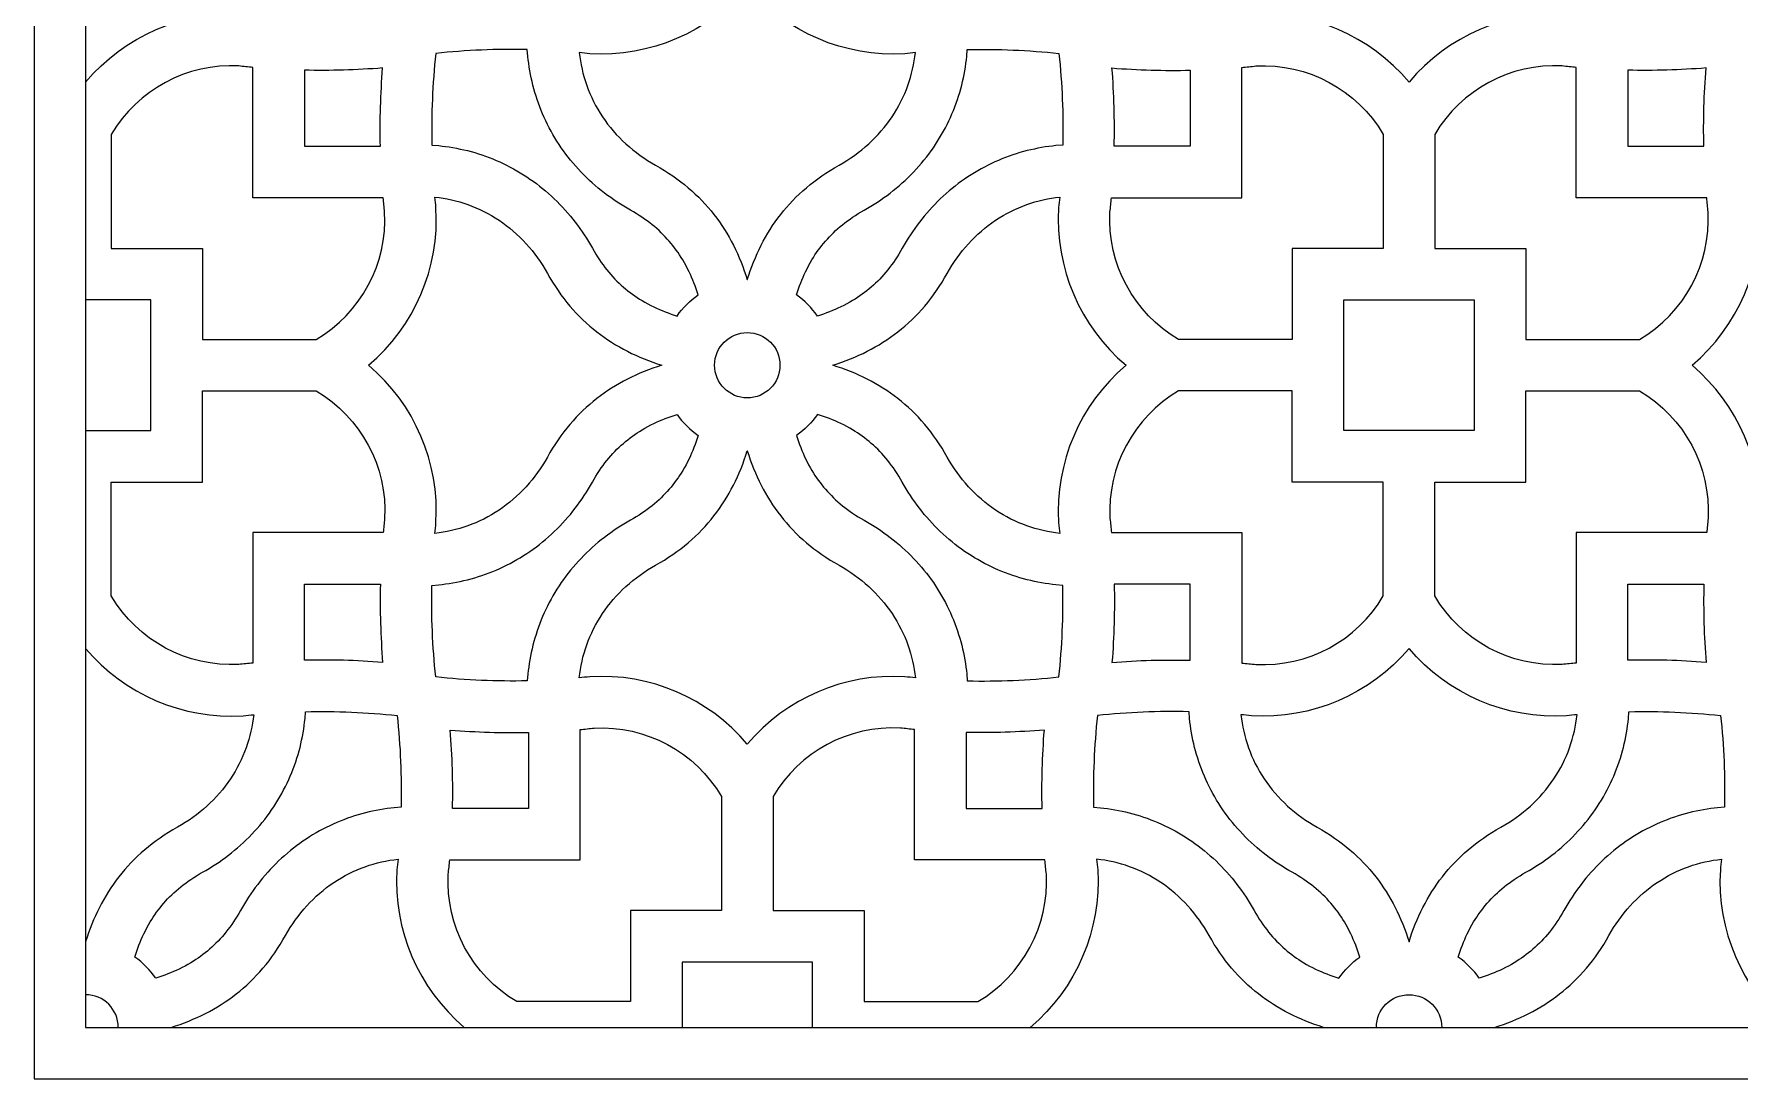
# Model space of a CAD drawing. Extents: x 195 to 842, y 474 to 1122.
# Drawn here: x 194.7 to 596.4, y 474.1 to 720 of the extents above; entities that cross this region are included whole.
import ezdxf

# ---------------------------------------------------------------- set-up
doc = ezdxf.new("R2010")
doc.units = 0
doc.layers.add('LAYER_01', color=7, linetype='CONTINUOUS')

msp = doc.modelspace()

# ---------------------------------------------------------------- linework, layer by layer
at = {"layer": 'LAYER_01'}
for points in [[(194.74, 474.12), (842.23, 474.12), (842.23, 1121.61), (194.74, 1121.61)], [(206.86, 486.24), (830.1, 486.24), (830.1, 1109.48), (206.86, 1109.48)], [(518.48, 626.68), (503.11, 626.68), (503.11, 657.43), (533.86, 657.43), (533.86, 626.68)]]:
    msp.add_lwpolyline(points, close=True, dxfattribs=at)
for points in [[(362.67, 731.23, -0.237112), (325.59, 715.36, 0.003722), (323.1, 715.62), (323.22, 714.65), (323.37, 713.67), (323.54, 712.7), (323.75, 711.72), (323.98, 710.75), (324.25, 709.78), (324.55, 708.82), (324.87, 707.86), (325.23, 706.91), (325.62, 705.96), (326.04, 705.03), (326.48, 704.1), (326.96, 703.18), (327.47, 702.28), (328.01, 701.39), (328.57, 700.51), (329.17, 699.65), (329.79, 698.8), (330.45, 697.98), (331.12, 697.17), (331.83, 696.37), (332.56, 695.6), (333.31, 694.85), (334.09, 694.12), (334.9, 693.41), (335.72, 692.73), (336.56, 692.07), (337.43, 691.43), (338.31, 690.82), (339.21, 690.23), (340.13, 689.67), (341.06, 689.13), (342.12, 688.52), (343.15, 687.9), (344.15, 687.26), (345.13, 686.6), (346.08, 685.93), (347, 685.24), (347.89, 684.54), (348.76, 683.82), (349.61, 683.08), (350.42, 682.33), (351.22, 681.56), (351.98, 680.78), (352.73, 679.98), (353.45, 679.17), (354.15, 678.35), (354.82, 677.51), (355.47, 676.65), (356.1, 675.78), (356.7, 674.9), (357.29, 674), (357.85, 673.09), (358.39, 672.17), (358.91, 671.23), (359.41, 670.28), (359.89, 669.31), (360.34, 668.33), (360.78, 667.34), (361.2, 666.34), (361.6, 665.32), (361.97, 664.29), (362.33, 663.25), (362.67, 662.2), (363.01, 663.25), (363.37, 664.29), (363.75, 665.32), (364.15, 666.34), (364.57, 667.34), (365, 668.33), (365.46, 669.31), (365.94, 670.28), (366.44, 671.23), (366.96, 672.17), (367.5, 673.09), (368.06, 674), (368.64, 674.9), (369.25, 675.78), (369.88, 676.65), (370.53, 677.51), (371.2, 678.35), (371.9, 679.17), (372.62, 679.98), (373.36, 680.78), (374.13, 681.56), (374.92, 682.33), (375.74, 683.08), (376.59, 683.82), (377.45, 684.54), (378.35, 685.24), (379.27, 685.93), (380.22, 686.6), (381.19, 687.26), (382.2, 687.9), (383.23, 688.52), (384.28, 689.13), (385.22, 689.67), (386.14, 690.23), (387.04, 690.82), (387.92, 691.43), (388.78, 692.07), (389.63, 692.73), (390.45, 693.41), (391.25, 694.12), (392.03, 694.85), (392.79, 695.6), (393.52, 696.37), (394.22, 697.17), (394.9, 697.98), (395.55, 698.8), (396.18, 699.65), (396.77, 700.51), (397.34, 701.39), (397.88, 702.28), (398.39, 703.18), (398.86, 704.1), (399.31, 705.03), (399.73, 705.96), (400.12, 706.91), (400.48, 707.86), (400.8, 708.82), (401.1, 709.78), (401.36, 710.75), (401.6, 711.72), (401.81, 712.7), (401.98, 713.67), (402.13, 714.65), (402.25, 715.62, 0.003722), (399.75, 715.36, -0.237112)], [(288.4, 693.85), (290.02, 693.72), (290.83, 693.63), (291.64, 693.53), (292.51, 693.41), (293.37, 693.27), (294.23, 693.11), (295.09, 692.93), (295.94, 692.74), (296.79, 692.54), (297.64, 692.31), (298.48, 692.07), (299.34, 691.81), (300.19, 691.53), (301.04, 691.24), (301.88, 690.93), (302.72, 690.6), (303.55, 690.25), (304.37, 689.89), (305.18, 689.51), (306, 689.11), (306.82, 688.69), (307.62, 688.26), (308.42, 687.81), (309.2, 687.34), (309.98, 686.86), (310.75, 686.37), (311.5, 685.86), (312.26, 685.33), (313, 684.78), (313.73, 684.22), (314.45, 683.64), (315.16, 683.05), (315.86, 682.45), (316.55, 681.83), (317.22, 681.2), (317.89, 680.55), (318.54, 679.9), (319.17, 679.23), (319.8, 678.54), (320.41, 677.85), (321.01, 677.14), (321.59, 676.43), (322.16, 675.7), (322.71, 674.97), (323.25, 674.22), (323.77, 673.47), (324.29, 672.71), (324.78, 671.93), (325.27, 671.15), (325.73, 670.36), (326.19, 669.57), (326.58, 668.88), (326.99, 668.19), (327.41, 667.52), (327.85, 666.85), (328.27, 666.24), (328.71, 665.64), (329.16, 665.04), (329.62, 664.46), (330.07, 663.91), (330.53, 663.37), (331.01, 662.85), (331.5, 662.33), (331.98, 661.84), (332.47, 661.37), (332.98, 660.9), (333.49, 660.44), (334.01, 660.01), (334.53, 659.58), (335.07, 659.17), (335.61, 658.76), (336.17, 658.37), (336.73, 657.99), (337.3, 657.62), (337.88, 657.27), (338.57, 656.87), (339.26, 656.48), (339.96, 656.12), (340.67, 655.76), (341.32, 655.46), (341.98, 655.17), (342.64, 654.89), (343.31, 654.62), (344.01, 654.35), (344.72, 654.1), (346.14, 653.63, -0.087587), (351.1, 658.59), (350.63, 660.01), (350.38, 660.72), (350.11, 661.42), (349.84, 662.08), (349.56, 662.75), (349.27, 663.4), (348.96, 664.05), (348.61, 664.77), (348.24, 665.47), (347.86, 666.16), (347.46, 666.85), (347.1, 667.43), (346.74, 668), (346.36, 668.56), (345.96, 669.12), (345.56, 669.66), (345.15, 670.2), (344.72, 670.72), (344.28, 671.24), (343.83, 671.75), (343.36, 672.26), (342.89, 672.75), (342.4, 673.23), (341.88, 673.72), (341.36, 674.19), (340.82, 674.66), (340.27, 675.11), (339.69, 675.57), (339.09, 676.02), (338.49, 676.45), (337.87, 676.88), (337.21, 677.31), (336.54, 677.74), (335.85, 678.15), (335.16, 678.54), (334.36, 678.99), (333.57, 679.46), (332.79, 679.95), (332.02, 680.44), (331.26, 680.95), (330.5, 681.48), (329.76, 682.02), (329.03, 682.57), (328.3, 683.14), (327.58, 683.72), (326.88, 684.32), (326.18, 684.93), (325.5, 685.55), (324.83, 686.19), (324.17, 686.84), (323.53, 687.5), (322.9, 688.18), (322.28, 688.87), (321.68, 689.56), (321.08, 690.28), (320.51, 691), (319.95, 691.73), (319.4, 692.47), (318.87, 693.22), (318.36, 693.98), (317.86, 694.75), (317.38, 695.53), (316.92, 696.31), (316.47, 697.11), (316.03, 697.91), (315.62, 698.73), (315.22, 699.55), (314.84, 700.36), (314.48, 701.18), (314.13, 702.01), (313.8, 702.85), (313.49, 703.69), (313.19, 704.54), (312.92, 705.39), (312.65, 706.25), (312.41, 707.09), (312.19, 707.94), (311.99, 708.79), (311.79, 709.64), (311.62, 710.5), (311.46, 711.36), (311.32, 712.22), (311.2, 713.09), (311.09, 713.9), (311.01, 714.71), (310.87, 716.33, 0.032077), (289.31, 715.42, 0.032077)], [(436.95, 693.85), (435.33, 693.72), (434.52, 693.63), (433.71, 693.53), (432.84, 693.41), (431.98, 693.27), (431.12, 693.11), (430.26, 692.93), (429.41, 692.74), (428.56, 692.54), (427.71, 692.31), (426.87, 692.07), (426.01, 691.81), (425.16, 691.53), (424.31, 691.24), (423.47, 690.93), (422.63, 690.6), (421.8, 690.25), (420.98, 689.89), (420.17, 689.51), (419.35, 689.11), (418.53, 688.69), (417.73, 688.26), (416.93, 687.81), (416.15, 687.34), (415.37, 686.86), (414.6, 686.37), (413.84, 685.86), (413.09, 685.33), (412.35, 684.78), (411.62, 684.22), (410.9, 683.64), (410.18, 683.05), (409.49, 682.45), (408.8, 681.83), (408.12, 681.2), (407.46, 680.55), (406.81, 679.9), (406.17, 679.23), (405.55, 678.54), (404.94, 677.85), (404.34, 677.14), (403.76, 676.43), (403.19, 675.7), (402.64, 674.97), (402.1, 674.22), (401.57, 673.47), (401.06, 672.71), (400.57, 671.93), (400.08, 671.15), (399.61, 670.36), (399.16, 669.57), (398.77, 668.88), (398.36, 668.19), (397.93, 667.52), (397.5, 666.85), (397.07, 666.24), (396.64, 665.64), (396.19, 665.04), (395.73, 664.46), (395.28, 663.91), (394.81, 663.37), (394.34, 662.85), (393.85, 662.33), (393.37, 661.84), (392.88, 661.37), (392.37, 660.9), (391.86, 660.44), (391.34, 660.01), (390.82, 659.58), (390.28, 659.17), (389.74, 658.76), (389.18, 658.37), (388.62, 657.99), (388.05, 657.62), (387.47, 657.27), (386.78, 656.87), (386.09, 656.48), (385.39, 656.12), (384.67, 655.76), (384.02, 655.46), (383.37, 655.17), (382.7, 654.89), (382.04, 654.62), (381.34, 654.35), (380.63, 654.1), (379.21, 653.63, 0.087587), (374.25, 658.59), (374.72, 660.01), (374.97, 660.72), (375.24, 661.42), (375.51, 662.08), (375.79, 662.75), (376.08, 663.4), (376.38, 664.05), (376.74, 664.77), (377.1, 665.47), (377.49, 666.16), (377.89, 666.85), (378.24, 667.43), (378.61, 668), (378.99, 668.56), (379.38, 669.12), (379.79, 669.66), (380.2, 670.2), (380.63, 670.72), (381.06, 671.24), (381.52, 671.75), (381.99, 672.26), (382.46, 672.75), (382.95, 673.23), (383.47, 673.72), (383.99, 674.19), (384.53, 674.66), (385.08, 675.11), (385.66, 675.57), (386.26, 676.02), (386.86, 676.45), (387.47, 676.88), (388.14, 677.31), (388.81, 677.74), (389.5, 678.15), (390.19, 678.54), (390.98, 678.99), (391.77, 679.46), (392.55, 679.95), (393.33, 680.44), (394.09, 680.95), (394.84, 681.48), (395.59, 682.02), (396.32, 682.57), (397.05, 683.14), (397.76, 683.72), (398.47, 684.32), (399.16, 684.93), (399.85, 685.55), (400.52, 686.19), (401.17, 686.84), (401.82, 687.5), (402.45, 688.18), (403.07, 688.87), (403.67, 689.56), (404.26, 690.28), (404.84, 691), (405.4, 691.73), (405.95, 692.47), (406.48, 693.22), (406.99, 693.98), (407.48, 694.75), (407.96, 695.53), (408.43, 696.31), (408.88, 697.11), (409.31, 697.91), (409.73, 698.73), (410.13, 699.55), (410.51, 700.36), (410.87, 701.18), (411.22, 702.01), (411.55, 702.85), (411.86, 703.69), (412.15, 704.54), (412.43, 705.39), (412.69, 706.25), (412.93, 707.09), (413.16, 707.94), (413.36, 708.79), (413.55, 709.64), (413.73, 710.5), (413.89, 711.36), (414.03, 712.22), (414.15, 713.09), (414.25, 713.9), (414.34, 714.71), (414.47, 716.33, -0.032077), (436.04, 715.42, -0.032077)], [(212.92, 669.55), (234.36, 669.55), (234.36, 648.12), (261.16, 648.12, 0.280109), (277.28, 678.13, -0.004613), (276.95, 681.44), (246.25, 681.44), (246.25, 712.14, -0.004613), (242.94, 712.47, 0.280109), (212.92, 696.35)], [(276.28, 693.57, -0.02556), (276.81, 712, -0.02556), (258.37, 711.47), (258.37, 693.57)], [(512.42, 669.55), (490.99, 669.55), (490.99, 648.12), (464.19, 648.12, -0.280109), (448.07, 678.13, 0.004613), (448.4, 681.44), (479.1, 681.44), (479.1, 712.14, 0.004613), (482.41, 712.47, -0.280109), (512.42, 696.35)], [(449.07, 693.57, 0.02556), (448.54, 712, 0.02556), (466.97, 711.47), (466.97, 693.57)], [(524.55, 669.55), (545.98, 669.55), (545.98, 648.12), (572.78, 648.12, 0.280109), (588.9, 678.13, -0.004613), (588.57, 681.44), (557.87, 681.44), (557.87, 712.14, -0.004613), (554.56, 712.47, 0.280109), (524.55, 696.35)], [(587.9, 693.57, -0.02556), (588.43, 712, -0.02556), (570, 711.47), (570, 693.57)], [(289.36, 679.13, -0.003722), (289.11, 681.63), (290.08, 681.51), (291.06, 681.36), (292.03, 681.19), (293.01, 680.98), (293.98, 680.74), (294.95, 680.48), (295.91, 680.18), (296.87, 679.86), (297.82, 679.5), (298.77, 679.11), (299.7, 678.69), (300.63, 678.24), (301.54, 677.77), (302.45, 677.26), (303.34, 676.72), (304.22, 676.15), (305.08, 675.56), (305.92, 674.93), (306.75, 674.28), (307.56, 673.6), (308.35, 672.9), (309.13, 672.17), (309.88, 671.41), (310.61, 670.63), (311.31, 669.83), (312, 669.01), (312.66, 668.16), (313.3, 667.3), (313.91, 666.42), (314.5, 665.52), (315.06, 664.6), (315.6, 663.66), (316.21, 662.61), (316.83, 661.58), (317.47, 660.57), (318.13, 659.6), (318.8, 658.65), (319.49, 657.73), (320.19, 656.83), (320.91, 655.97), (321.65, 655.12), (322.4, 654.31), (323.17, 653.51), (323.95, 652.74), (324.75, 652), (325.56, 651.28), (326.38, 650.58), (327.22, 649.91), (328.08, 649.26), (328.95, 648.63), (329.83, 648.02), (330.73, 647.44), (331.64, 646.88), (332.56, 646.34), (333.5, 645.82), (334.45, 645.32), (335.42, 644.84), (336.39, 644.38), (337.38, 643.95), (338.39, 643.53), (339.41, 643.13), (340.44, 642.75), (341.48, 642.39), (342.53, 642.05), (341.48, 641.71), (340.44, 641.36), (339.41, 640.98), (338.39, 640.58), (337.38, 640.16), (336.39, 639.72), (335.42, 639.27), (334.45, 638.79), (333.5, 638.29), (332.56, 637.77), (331.64, 637.23), (330.73, 636.67), (329.83, 636.08), (328.95, 635.48), (328.08, 634.85), (327.22, 634.2), (326.38, 633.53), (325.56, 632.83), (324.75, 632.11), (323.95, 631.36), (323.17, 630.6), (322.4, 629.8), (321.65, 628.99), (320.91, 628.14), (320.19, 627.27), (319.49, 626.38), (318.8, 625.46), (318.13, 624.51), (317.47, 623.54), (316.83, 622.53), (316.21, 621.5), (315.6, 620.44), (315.06, 619.51), (314.5, 618.59), (313.91, 617.69), (313.3, 616.81), (312.66, 615.94), (312, 615.1), (311.31, 614.28), (310.61, 613.47), (309.88, 612.69), (309.13, 611.94), (308.35, 611.21), (307.56, 610.5), (306.75, 609.83), (305.92, 609.17), (305.08, 608.55), (304.22, 607.95), (303.34, 607.39), (302.45, 606.85), (301.54, 606.34), (300.63, 605.86), (299.7, 605.42), (298.77, 605), (297.82, 604.61), (296.87, 604.25), (295.91, 603.93), (294.95, 603.63), (293.98, 603.36), (293.01, 603.13), (292.03, 602.92), (291.06, 602.75), (290.08, 602.6), (289.11, 602.48, -0.003722), (289.36, 604.97, 0.237112), (273.5, 642.05, 0.237112)], [(451.85, 642.05, 0.237112), (435.98, 604.97, -0.003722), (436.24, 602.48), (435.27, 602.6), (434.29, 602.75), (433.32, 602.92), (432.34, 603.13), (431.37, 603.36), (430.4, 603.63), (429.44, 603.93), (428.48, 604.25), (427.53, 604.61), (426.58, 605), (425.65, 605.42), (424.72, 605.86), (423.8, 606.34), (422.9, 606.85), (422.01, 607.39), (421.13, 607.95), (420.27, 608.55), (419.42, 609.17), (418.6, 609.83), (417.79, 610.5), (416.99, 611.21), (416.22, 611.94), (415.47, 612.69), (414.74, 613.47), (414.03, 614.28), (413.35, 615.1), (412.69, 615.94), (412.05, 616.81), (411.44, 617.69), (410.85, 618.59), (410.29, 619.51), (409.75, 620.44), (409.14, 621.5), (408.52, 622.53), (407.88, 623.54), (407.22, 624.51), (406.55, 625.46), (405.86, 626.38), (405.16, 627.27), (404.44, 628.14), (403.7, 628.99), (402.95, 629.8), (402.18, 630.6), (401.4, 631.36), (400.6, 632.11), (399.79, 632.83), (398.97, 633.53), (398.13, 634.2), (397.27, 634.85), (396.4, 635.48), (395.52, 636.08), (394.62, 636.67), (393.71, 637.23), (392.79, 637.77), (391.85, 638.29), (390.9, 638.79), (389.93, 639.27), (388.95, 639.72), (387.96, 640.16), (386.96, 640.58), (385.94, 640.98), (384.91, 641.36), (383.87, 641.71), (382.82, 642.05), (383.87, 642.39), (384.91, 642.75), (385.94, 643.13), (386.96, 643.53), (387.96, 643.95), (388.95, 644.38), (389.93, 644.84), (390.9, 645.32), (391.85, 645.82), (392.79, 646.34), (393.71, 646.88), (394.62, 647.44), (395.52, 648.02), (396.4, 648.63), (397.27, 649.26), (398.13, 649.91), (398.97, 650.58), (399.79, 651.28), (400.6, 652), (401.4, 652.74), (402.18, 653.51), (402.95, 654.31), (403.7, 655.12), (404.44, 655.97), (405.16, 656.83), (405.86, 657.73), (406.55, 658.65), (407.22, 659.6), (407.88, 660.57), (408.52, 661.58), (409.14, 662.61), (409.75, 663.66), (410.29, 664.6), (410.85, 665.52), (411.44, 666.42), (412.05, 667.3), (412.69, 668.16), (413.35, 669.01), (414.03, 669.83), (414.74, 670.63), (415.47, 671.41), (416.22, 672.17), (416.99, 672.9), (417.79, 673.6), (418.6, 674.28), (419.42, 674.93), (420.27, 675.56), (421.13, 676.15), (422.01, 676.72), (422.9, 677.26), (423.8, 677.77), (424.72, 678.24), (425.65, 678.69), (426.58, 679.11), (427.53, 679.5), (428.48, 679.86), (429.44, 680.18), (430.4, 680.48), (431.37, 680.74), (432.34, 680.98), (433.32, 681.19), (434.29, 681.36), (435.27, 681.51), (436.24, 681.63, -0.003722), (435.98, 679.13, 0.237112)], [(212.92, 614.55), (234.36, 614.55), (234.36, 635.99), (261.16, 635.99, -0.280109), (277.28, 605.98, 0.004613), (276.95, 602.67), (246.25, 602.67), (246.25, 571.97, 0.004613), (242.94, 571.64, -0.280109), (212.92, 587.76)], [(512.42, 614.55), (490.99, 614.55), (490.99, 635.99), (464.19, 635.99, 0.280109), (448.07, 605.98, -0.004613), (448.4, 602.67), (479.1, 602.67), (479.1, 571.97, -0.004613), (482.41, 571.64, 0.280109), (512.42, 587.76)], [(524.55, 614.55), (545.98, 614.55), (545.98, 635.99), (572.78, 635.99, -0.280109), (588.9, 605.98, 0.004613), (588.57, 602.67), (557.87, 602.67), (557.87, 571.97, 0.004613), (554.56, 571.64, -0.280109), (524.55, 587.76)], [(288.4, 590.25), (290.02, 590.39), (290.83, 590.47), (291.64, 590.58), (292.51, 590.7), (293.37, 590.84), (294.23, 591), (295.09, 591.17), (295.94, 591.37), (296.79, 591.57), (297.64, 591.79), (298.48, 592.03), (299.34, 592.3), (300.19, 592.57), (301.04, 592.87), (301.88, 593.18), (302.72, 593.51), (303.55, 593.86), (304.37, 594.22), (305.18, 594.6), (306, 595), (306.82, 595.41), (307.62, 595.85), (308.42, 596.3), (309.2, 596.76), (309.98, 597.24), (310.75, 597.74), (311.5, 598.25), (312.26, 598.78), (313, 599.33), (313.73, 599.89), (314.45, 600.46), (315.16, 601.06), (315.86, 601.66), (316.55, 602.28), (317.22, 602.91), (317.89, 603.55), (318.54, 604.21), (319.17, 604.88), (319.8, 605.56), (320.41, 606.26), (321.01, 606.96), (321.59, 607.68), (322.16, 608.41), (322.71, 609.14), (323.25, 609.88), (323.77, 610.64), (324.29, 611.4), (324.78, 612.17), (325.27, 612.95), (325.73, 613.74), (326.19, 614.54), (326.58, 615.23), (326.99, 615.92), (327.41, 616.59), (327.85, 617.25), (328.27, 617.87), (328.71, 618.47), (329.16, 619.07), (329.62, 619.65), (330.07, 620.2), (330.53, 620.74), (331.01, 621.26), (331.5, 621.78), (331.98, 622.27), (332.47, 622.74), (332.98, 623.21), (333.49, 623.66), (334.01, 624.1), (334.53, 624.53), (335.07, 624.94), (335.61, 625.34), (336.17, 625.74), (336.73, 626.12), (337.3, 626.48), (337.88, 626.84), (338.57, 627.24), (339.26, 627.62), (339.96, 627.99), (340.67, 628.34), (341.32, 628.65), (341.98, 628.94), (342.64, 629.22), (343.31, 629.49), (344.01, 629.76), (344.72, 630.01), (346.14, 630.48, 0.087587), (351.1, 625.52), (350.63, 624.1), (350.38, 623.39), (350.11, 622.69), (349.84, 622.02), (349.56, 621.36), (349.27, 620.7), (348.96, 620.05), (348.61, 619.34), (348.24, 618.64), (347.86, 617.95), (347.46, 617.26), (347.1, 616.68), (346.74, 616.11), (346.36, 615.55), (345.96, 614.99), (345.56, 614.45), (345.15, 613.91), (344.72, 613.39), (344.28, 612.87), (343.83, 612.36), (343.36, 611.85), (342.89, 611.36), (342.4, 610.88), (341.88, 610.39), (341.36, 609.91), (340.82, 609.45), (340.27, 609), (339.69, 608.54), (339.09, 608.09), (338.49, 607.65), (337.87, 607.23), (337.21, 606.79), (336.54, 606.37), (335.85, 605.96), (335.16, 605.57), (334.36, 605.11), (333.57, 604.65), (332.79, 604.16), (332.02, 603.67), (331.26, 603.16), (330.5, 602.63), (329.76, 602.09), (329.03, 601.54), (328.3, 600.97), (327.58, 600.39), (326.88, 599.79), (326.18, 599.18), (325.5, 598.55), (324.83, 597.92), (324.17, 597.27), (323.53, 596.6), (322.9, 595.93), (322.28, 595.24), (321.68, 594.54), (321.08, 593.83), (320.51, 593.11), (319.95, 592.38), (319.4, 591.64), (318.87, 590.89), (318.36, 590.13), (317.86, 589.36), (317.38, 588.58), (316.92, 587.8), (316.47, 587), (316.03, 586.2), (315.62, 585.38), (315.22, 584.56), (314.84, 583.75), (314.48, 582.93), (314.13, 582.1), (313.8, 581.26), (313.49, 580.42), (313.19, 579.57), (312.92, 578.72), (312.65, 577.86), (312.41, 577.02), (312.19, 576.17), (311.99, 575.32), (311.79, 574.47), (311.62, 573.61), (311.46, 572.75), (311.32, 571.89), (311.2, 571.02), (311.09, 570.21), (311.01, 569.4), (310.87, 567.78, -0.032077), (289.31, 568.69, -0.032077)], [(436.95, 590.25), (435.33, 590.39), (434.52, 590.47), (433.71, 590.58), (432.84, 590.7), (431.98, 590.84), (431.12, 591), (430.26, 591.17), (429.41, 591.37), (428.56, 591.57), (427.71, 591.79), (426.87, 592.03), (426.01, 592.3), (425.16, 592.57), (424.31, 592.87), (423.47, 593.18), (422.63, 593.51), (421.8, 593.86), (420.98, 594.22), (420.17, 594.6), (419.35, 595), (418.53, 595.41), (417.73, 595.85), (416.93, 596.3), (416.15, 596.76), (415.37, 597.24), (414.6, 597.74), (413.84, 598.25), (413.09, 598.78), (412.35, 599.33), (411.62, 599.89), (410.9, 600.46), (410.18, 601.06), (409.49, 601.66), (408.8, 602.28), (408.12, 602.91), (407.46, 603.55), (406.81, 604.21), (406.17, 604.88), (405.55, 605.56), (404.94, 606.26), (404.34, 606.96), (403.76, 607.68), (403.19, 608.41), (402.64, 609.14), (402.1, 609.88), (401.57, 610.64), (401.06, 611.4), (400.57, 612.17), (400.08, 612.95), (399.61, 613.74), (399.16, 614.54), (398.77, 615.23), (398.36, 615.92), (397.93, 616.59), (397.5, 617.25), (397.07, 617.87), (396.64, 618.47), (396.19, 619.07), (395.73, 619.65), (395.28, 620.2), (394.81, 620.74), (394.34, 621.26), (393.85, 621.78), (393.37, 622.27), (392.88, 622.74), (392.37, 623.21), (391.86, 623.66), (391.34, 624.1), (390.82, 624.53), (390.28, 624.94), (389.74, 625.34), (389.18, 625.74), (388.62, 626.12), (388.05, 626.48), (387.47, 626.84), (386.78, 627.24), (386.09, 627.62), (385.39, 627.99), (384.67, 628.34), (384.02, 628.65), (383.37, 628.94), (382.7, 629.22), (382.04, 629.49), (381.34, 629.76), (380.63, 630.01), (379.21, 630.48, -0.087587), (374.25, 625.52), (374.72, 624.1), (374.97, 623.39), (375.24, 622.69), (375.51, 622.02), (375.79, 621.36), (376.08, 620.7), (376.38, 620.05), (376.74, 619.34), (377.1, 618.64), (377.49, 617.95), (377.89, 617.26), (378.24, 616.68), (378.61, 616.11), (378.99, 615.55), (379.38, 614.99), (379.79, 614.45), (380.2, 613.91), (380.63, 613.39), (381.06, 612.87), (381.52, 612.36), (381.99, 611.85), (382.46, 611.36), (382.95, 610.88), (383.47, 610.39), (383.99, 609.91), (384.53, 609.45), (385.08, 609), (385.66, 608.54), (386.26, 608.09), (386.86, 607.65), (387.47, 607.23), (388.14, 606.79), (388.81, 606.37), (389.5, 605.96), (390.19, 605.57), (390.98, 605.11), (391.77, 604.65), (392.55, 604.16), (393.33, 603.67), (394.09, 603.16), (394.84, 602.63), (395.59, 602.09), (396.32, 601.54), (397.05, 600.97), (397.76, 600.39), (398.47, 599.79), (399.16, 599.18), (399.85, 598.55), (400.52, 597.92), (401.17, 597.27), (401.82, 596.6), (402.45, 595.93), (403.07, 595.24), (403.67, 594.54), (404.26, 593.83), (404.84, 593.11), (405.4, 592.38), (405.95, 591.64), (406.48, 590.89), (406.99, 590.13), (407.48, 589.36), (407.96, 588.58), (408.43, 587.8), (408.88, 587), (409.31, 586.2), (409.73, 585.38), (410.13, 584.56), (410.51, 583.75), (410.87, 582.93), (411.22, 582.1), (411.55, 581.26), (411.86, 580.42), (412.15, 579.57), (412.43, 578.72), (412.69, 577.86), (412.93, 577.02), (413.16, 576.17), (413.36, 575.32), (413.55, 574.47), (413.73, 573.61), (413.89, 572.75), (414.03, 571.89), (414.15, 571.02), (414.25, 570.21), (414.34, 569.4), (414.47, 567.78, 0.032077), (436.04, 568.69, 0.032077)], [(362.67, 552.88, 0.237112), (325.59, 568.74, -0.003722), (323.1, 568.49), (323.22, 569.46), (323.37, 570.44), (323.54, 571.41), (323.75, 572.39), (323.98, 573.36), (324.25, 574.33), (324.55, 575.29), (324.87, 576.25), (325.23, 577.2), (325.62, 578.15), (326.04, 579.08), (326.48, 580.01), (326.96, 580.92), (327.47, 581.83), (328.01, 582.72), (328.57, 583.6), (329.17, 584.46), (329.79, 585.3), (330.45, 586.13), (331.12, 586.94), (331.83, 587.73), (332.56, 588.51), (333.31, 589.26), (334.09, 589.99), (334.9, 590.69), (335.72, 591.38), (336.56, 592.04), (337.43, 592.68), (338.31, 593.29), (339.21, 593.88), (340.13, 594.44), (341.06, 594.98), (342.12, 595.59), (343.15, 596.21), (344.15, 596.85), (345.13, 597.51), (346.08, 598.18), (347, 598.87), (347.89, 599.57), (348.76, 600.29), (349.61, 601.03), (350.42, 601.78), (351.22, 602.55), (351.98, 603.33), (352.73, 604.13), (353.45, 604.94), (354.15, 605.76), (354.82, 606.6), (355.47, 607.46), (356.1, 608.33), (356.7, 609.21), (357.29, 610.11), (357.85, 611.02), (358.39, 611.94), (358.91, 612.88), (359.41, 613.83), (359.89, 614.8), (360.34, 615.77), (360.78, 616.76), (361.2, 617.77), (361.6, 618.79), (361.97, 619.82), (362.33, 620.86), (362.67, 621.91), (363.01, 620.86), (363.37, 619.82), (363.75, 618.79), (364.15, 617.77), (364.57, 616.76), (365, 615.77), (365.46, 614.8), (365.94, 613.83), (366.44, 612.88), (366.96, 611.94), (367.5, 611.02), (368.06, 610.11), (368.64, 609.21), (369.25, 608.33), (369.88, 607.46), (370.53, 606.6), (371.2, 605.76), (371.9, 604.94), (372.62, 604.13), (373.36, 603.33), (374.13, 602.55), (374.92, 601.78), (375.74, 601.03), (376.59, 600.29), (377.45, 599.57), (378.35, 598.87), (379.27, 598.18), (380.22, 597.51), (381.19, 596.85), (382.2, 596.21), (383.23, 595.59), (384.28, 594.98), (385.22, 594.44), (386.14, 593.88), (387.04, 593.29), (387.92, 592.68), (388.78, 592.04), (389.63, 591.38), (390.45, 590.69), (391.25, 589.99), (392.03, 589.26), (392.79, 588.51), (393.52, 587.73), (394.22, 586.94), (394.9, 586.13), (395.55, 585.3), (396.18, 584.46), (396.77, 583.6), (397.34, 582.72), (397.88, 581.83), (398.39, 580.92), (398.86, 580.01), (399.31, 579.08), (399.73, 578.15), (400.12, 577.2), (400.48, 576.25), (400.8, 575.29), (401.1, 574.33), (401.36, 573.36), (401.6, 572.39), (401.81, 571.41), (401.98, 570.44), (402.13, 569.46), (402.25, 568.49, -0.003722), (399.75, 568.74, 0.237112)], [(276.28, 590.54, 0.02556), (276.81, 572.11, 0.02556), (258.37, 572.64), (258.37, 590.54)], [(449.07, 590.54, -0.02556), (448.54, 572.11, -0.02556), (466.97, 572.64), (466.97, 590.54)], [(587.9, 590.54, 0.02556), (588.43, 572.11, 0.02556), (570, 572.64), (570, 590.54)], [(558.06, 559.81, 0.003722), (555.56, 559.55, -0.237112), (518.48, 575.42, -0.237112), (481.4, 559.55, 0.003722), (478.91, 559.81), (479.03, 558.83), (479.18, 557.86), (479.35, 556.89), (479.56, 555.91), (479.79, 554.94), (480.06, 553.97), (480.36, 553.01), (480.68, 552.05), (481.04, 551.1), (481.43, 550.15), (481.85, 549.22), (482.29, 548.29), (482.77, 547.37), (483.28, 546.47), (483.82, 545.58), (484.39, 544.7), (484.98, 543.84), (485.6, 542.99), (486.26, 542.17), (486.93, 541.36), (487.64, 540.56), (488.37, 539.79), (489.13, 539.04), (489.9, 538.31), (490.71, 537.6), (491.53, 536.92), (492.37, 536.26), (493.24, 535.62), (494.12, 535.01), (495.02, 534.42), (495.94, 533.86), (496.87, 533.32), (497.93, 532.71), (498.96, 532.09), (499.97, 531.45), (500.94, 530.79), (501.89, 530.12), (502.81, 529.43), (503.7, 528.73), (504.57, 528.01), (505.42, 527.27), (506.23, 526.52), (507.03, 525.75), (507.79, 524.97), (508.54, 524.17), (509.26, 523.36), (509.96, 522.54), (510.63, 521.7), (511.28, 520.84), (511.91, 519.97), (512.51, 519.09), (513.1, 518.19), (513.66, 517.28), (514.2, 516.36), (514.72, 515.42), (515.22, 514.47), (515.7, 513.5), (516.15, 512.52), (516.59, 511.53), (517.01, 510.53), (517.41, 509.51), (517.79, 508.48), (518.14, 507.44), (518.48, 506.39), (518.82, 507.44), (519.18, 508.48), (519.56, 509.51), (519.96, 510.53), (520.38, 511.53), (520.81, 512.52), (521.27, 513.5), (521.75, 514.47), (522.25, 515.42), (522.77, 516.36), (523.31, 517.28), (523.87, 518.19), (524.45, 519.09), (525.06, 519.97), (525.69, 520.84), (526.34, 521.7), (527.01, 522.54), (527.71, 523.36), (528.43, 524.17), (529.17, 524.97), (529.94, 525.75), (530.74, 526.52), (531.55, 527.27), (532.4, 528.01), (533.26, 528.73), (534.16, 529.43), (535.08, 530.12), (536.03, 530.79), (537, 531.45), (538.01, 532.09), (539.04, 532.71), (540.1, 533.32), (541.03, 533.86), (541.95, 534.42), (542.85, 535.01), (543.73, 535.62), (544.59, 536.26), (545.44, 536.92), (546.26, 537.6), (547.06, 538.31), (547.84, 539.04), (548.6, 539.79), (549.33, 540.56), (550.03, 541.36), (550.71, 542.17), (551.36, 542.99), (551.99, 543.84), (552.58, 544.7), (553.15, 545.58), (553.69, 546.47), (554.2, 547.37), (554.67, 548.29), (555.12, 549.22), (555.54, 550.15), (555.93, 551.1), (556.29, 552.05), (556.61, 553.01), (556.91, 553.97), (557.17, 554.94), (557.41, 555.91), (557.62, 556.89), (557.79, 557.86), (557.94, 558.83)], [(234.38, 522.73), (235.17, 523.18), (235.96, 523.65), (236.74, 524.14), (237.52, 524.63), (238.28, 525.14), (239.03, 525.67), (239.78, 526.21), (240.51, 526.76), (241.24, 527.33), (241.95, 527.91), (242.66, 528.51), (243.35, 529.12), (244.04, 529.74), (244.71, 530.38), (245.36, 531.03), (246.01, 531.69), (246.64, 532.37), (247.26, 533.05), (247.86, 533.75), (248.45, 534.46), (249.03, 535.19), (249.59, 535.92), (250.13, 536.66), (250.67, 537.41), (251.18, 538.17), (251.67, 538.94), (252.15, 539.71), (252.62, 540.5), (253.07, 541.3), (253.5, 542.1), (253.92, 542.91), (254.32, 543.74), (254.7, 544.55), (255.06, 545.37), (255.41, 546.2), (255.73, 547.04), (256.05, 547.88), (256.34, 548.73), (256.62, 549.58), (256.88, 550.44), (257.12, 551.28), (257.35, 552.13), (257.55, 552.98), (257.74, 553.83), (257.92, 554.69), (258.08, 555.55), (258.22, 556.41), (258.34, 557.28), (258.44, 558.09), (258.53, 558.9), (258.66, 560.52, -0.032077), (280.23, 559.61, -0.032077), (281.14, 538.04), (279.52, 537.91), (278.71, 537.82), (277.9, 537.72), (277.03, 537.6), (276.17, 537.46), (275.31, 537.3), (274.45, 537.12), (273.6, 536.93), (272.75, 536.73), (271.9, 536.5), (271.06, 536.26), (270.2, 536), (269.35, 535.72), (268.5, 535.43), (267.66, 535.11), (266.82, 534.79), (265.99, 534.44), (265.17, 534.08), (264.36, 533.7), (263.53, 533.3), (262.72, 532.88), (261.92, 532.45), (261.12, 532), (260.33, 531.53), (259.56, 531.05), (258.79, 530.56), (258.03, 530.05), (257.28, 529.51), (256.54, 528.97), (255.81, 528.41), (255.08, 527.83), (254.37, 527.24), (253.67, 526.64), (252.99, 526.02), (252.31, 525.39), (251.65, 524.74), (251, 524.09), (250.36, 523.42), (249.74, 522.73), (249.13, 522.04), (248.53, 521.33), (247.95, 520.62), (247.38, 519.89), (246.83, 519.16), (246.29, 518.41), (245.76, 517.66), (245.25, 516.9), (244.76, 516.12), (244.27, 515.34), (243.8, 514.55), (243.35, 513.76), (242.96, 513.07), (242.55, 512.38), (242.12, 511.71), (241.69, 511.04), (241.26, 510.43), (240.83, 509.82), (240.38, 509.23), (239.92, 508.64), (239.47, 508.1), (239, 507.56), (238.53, 507.04), (238.04, 506.52), (237.56, 506.03), (237.07, 505.56), (236.56, 505.09), (236.05, 504.63), (235.53, 504.2), (235.01, 503.77), (234.47, 503.36), (233.93, 502.95), (233.37, 502.56), (232.81, 502.18), (232.24, 501.81), (231.66, 501.46), (230.97, 501.06), (230.28, 500.67), (229.58, 500.31), (228.86, 499.95), (228.21, 499.65), (227.56, 499.36), (226.89, 499.08), (226.23, 498.81), (225.53, 498.54), (224.82, 498.29), (223.4, 497.82, 0.087587), (218.44, 502.78), (218.91, 504.2), (219.16, 504.91), (219.43, 505.61), (219.7, 506.27), (219.98, 506.94), (220.27, 507.59), (220.57, 508.24), (220.93, 508.96), (221.29, 509.66), (221.68, 510.35), (222.08, 511.04), (222.43, 511.62), (222.8, 512.19), (223.18, 512.75), (223.57, 513.31), (223.98, 513.85), (224.39, 514.39), (224.82, 514.91), (225.25, 515.43), (225.71, 515.94), (226.18, 516.45), (226.65, 516.94), (227.14, 517.42), (227.66, 517.91), (228.18, 518.38), (228.72, 518.85), (229.26, 519.3), (229.85, 519.76), (230.44, 520.21), (231.05, 520.64), (231.66, 521.07), (232.33, 521.5), (233, 521.93), (233.68, 522.34)], [(490.97, 522.73), (490.17, 523.18), (489.38, 523.65), (488.6, 524.14), (487.83, 524.63), (487.07, 525.14), (486.32, 525.67), (485.57, 526.21), (484.84, 526.76), (484.11, 527.33), (483.39, 527.91), (482.69, 528.51), (481.99, 529.12), (481.31, 529.74), (480.64, 530.38), (479.98, 531.03), (479.34, 531.69), (478.71, 532.37), (478.09, 533.05), (477.49, 533.75), (476.89, 534.46), (476.32, 535.19), (475.76, 535.92), (475.21, 536.66), (474.68, 537.41), (474.17, 538.17), (473.67, 538.94), (473.19, 539.71), (472.73, 540.5), (472.28, 541.3), (471.85, 542.1), (471.43, 542.91), (471.03, 543.74), (470.65, 544.55), (470.29, 545.37), (469.94, 546.2), (469.61, 547.04), (469.3, 547.88), (469.01, 548.73), (468.73, 549.58), (468.46, 550.44), (468.22, 551.28), (468, 552.13), (467.8, 552.98), (467.6, 553.83), (467.43, 554.69), (467.27, 555.55), (467.13, 556.41), (467.01, 557.28), (466.9, 558.09), (466.82, 558.9), (466.68, 560.52, 0.032077), (445.12, 559.61, 0.032077), (444.21, 538.04), (445.83, 537.91), (446.64, 537.82), (447.45, 537.72), (448.32, 537.6), (449.18, 537.46), (450.04, 537.3), (450.9, 537.12), (451.75, 536.93), (452.6, 536.73), (453.45, 536.5), (454.29, 536.26), (455.15, 536), (456, 535.72), (456.85, 535.43), (457.69, 535.11), (458.53, 534.79), (459.36, 534.44), (460.18, 534.08), (460.99, 533.7), (461.81, 533.3), (462.63, 532.88), (463.43, 532.45), (464.23, 532), (465.01, 531.53), (465.79, 531.05), (466.56, 530.56), (467.32, 530.05), (468.07, 529.51), (468.81, 528.97), (469.54, 528.41), (470.26, 527.83), (470.97, 527.24), (471.67, 526.64), (472.36, 526.02), (473.04, 525.39), (473.7, 524.74), (474.35, 524.09), (474.98, 523.42), (475.61, 522.73), (476.22, 522.04), (476.82, 521.33), (477.4, 520.62), (477.97, 519.89), (478.52, 519.16), (479.06, 518.41), (479.59, 517.66), (480.1, 516.9), (480.59, 516.12), (481.08, 515.34), (481.54, 514.55), (482, 513.76), (482.39, 513.07), (482.8, 512.38), (483.22, 511.71), (483.66, 511.04), (484.08, 510.43), (484.52, 509.82), (484.97, 509.23), (485.43, 508.64), (485.88, 508.1), (486.35, 507.56), (486.82, 507.04), (487.31, 506.52), (487.79, 506.03), (488.28, 505.56), (488.79, 505.09), (489.3, 504.63), (489.82, 504.2), (490.34, 503.77), (490.88, 503.36), (491.42, 502.95), (491.98, 502.56), (492.54, 502.18), (493.11, 501.81), (493.69, 501.46), (494.38, 501.06), (495.07, 500.67), (495.77, 500.31), (496.48, 499.95), (497.13, 499.65), (497.79, 499.36), (498.45, 499.08), (499.12, 498.81), (499.82, 498.54), (500.53, 498.29), (501.95, 497.82, -0.087587), (506.91, 502.78), (506.44, 504.2), (506.19, 504.91), (505.92, 505.61), (505.65, 506.27), (505.37, 506.94), (505.08, 507.59), (504.77, 508.24), (504.42, 508.96), (504.05, 509.66), (503.67, 510.35), (503.27, 511.04), (502.91, 511.62), (502.55, 512.19), (502.17, 512.75), (501.77, 513.31), (501.37, 513.85), (500.96, 514.39), (500.53, 514.91), (500.09, 515.43), (499.64, 515.94), (499.17, 516.45), (498.7, 516.94), (498.21, 517.42), (497.69, 517.91), (497.17, 518.38), (496.63, 518.85), (496.08, 519.3), (495.5, 519.76), (494.9, 520.21), (494.3, 520.64), (493.68, 521.07), (493.02, 521.5), (492.35, 521.93), (491.66, 522.34)], [(546, 522.73), (546.79, 523.18), (547.58, 523.65), (548.37, 524.14), (549.14, 524.63), (549.9, 525.14), (550.65, 525.67), (551.4, 526.21), (552.13, 526.76), (552.86, 527.33), (553.57, 527.91), (554.28, 528.51), (554.97, 529.12), (555.66, 529.74), (556.33, 530.38), (556.98, 531.03), (557.63, 531.69), (558.26, 532.37), (558.88, 533.05), (559.48, 533.75), (560.07, 534.46), (560.65, 535.19), (561.21, 535.92), (561.76, 536.66), (562.29, 537.41), (562.8, 538.17), (563.29, 538.94), (563.77, 539.71), (564.24, 540.5), (564.69, 541.3), (565.12, 542.1), (565.54, 542.91), (565.94, 543.74), (566.32, 544.55), (566.68, 545.37), (567.03, 546.2), (567.36, 547.04), (567.67, 547.88), (567.96, 548.73), (568.24, 549.58), (568.5, 550.44), (568.74, 551.28), (568.97, 552.13), (569.17, 552.98), (569.36, 553.83), (569.54, 554.69), (569.7, 555.55), (569.84, 556.41), (569.96, 557.28), (570.06, 558.09), (570.15, 558.9), (570.28, 560.52, -0.032077), (591.85, 559.61, -0.032077), (592.76, 538.04), (591.14, 537.91), (590.33, 537.82), (589.52, 537.72), (588.65, 537.6), (587.79, 537.46), (586.93, 537.3), (586.07, 537.12), (585.22, 536.93), (584.37, 536.73), (583.52, 536.5), (582.68, 536.26), (581.82, 536), (580.97, 535.72), (580.12, 535.43), (579.28, 535.11), (578.44, 534.79), (577.61, 534.44), (576.79, 534.08), (575.98, 533.7), (575.16, 533.3), (574.34, 532.88), (573.54, 532.45), (572.74, 532), (571.96, 531.53), (571.18, 531.05), (570.41, 530.56), (569.65, 530.05), (568.9, 529.51), (568.16, 528.97), (567.43, 528.41), (566.71, 527.83), (565.99, 527.24), (565.3, 526.64), (564.61, 526.02), (563.93, 525.39), (563.27, 524.74), (562.62, 524.09), (561.98, 523.42), (561.36, 522.73), (560.75, 522.04), (560.15, 521.33), (559.57, 520.62), (559, 519.89), (558.45, 519.16), (557.91, 518.41), (557.38, 517.66), (556.87, 516.9), (556.38, 516.12), (555.89, 515.34), (555.42, 514.55), (554.97, 513.76), (554.58, 513.07), (554.17, 512.38), (553.75, 511.71), (553.31, 511.04), (552.89, 510.43), (552.45, 509.82), (552, 509.23), (551.54, 508.64), (551.09, 508.1), (550.62, 507.56), (550.15, 507.04), (549.66, 506.52), (549.18, 506.03), (548.69, 505.56), (548.18, 505.09), (547.67, 504.63), (547.15, 504.2), (546.63, 503.77), (546.09, 503.36), (545.55, 502.95), (544.99, 502.56), (544.43, 502.18), (543.86, 501.81), (543.28, 501.46), (542.59, 501.06), (541.9, 500.67), (541.2, 500.31), (540.48, 499.95), (539.83, 499.65), (539.18, 499.36), (538.51, 499.08), (537.85, 498.81), (537.15, 498.54), (536.44, 498.29), (535.02, 497.82, 0.087587), (530.06, 502.78), (530.53, 504.2), (530.78, 504.91), (531.05, 505.61), (531.32, 506.27), (531.6, 506.94), (531.89, 507.59), (532.19, 508.24), (532.55, 508.96), (532.91, 509.66), (533.3, 510.35), (533.7, 511.04), (534.05, 511.62), (534.42, 512.19), (534.8, 512.75), (535.2, 513.31), (535.6, 513.85), (536.01, 514.39), (536.44, 514.91), (536.87, 515.43), (537.33, 515.94), (537.8, 516.45), (538.27, 516.94), (538.76, 517.42), (539.28, 517.91), (539.8, 518.38), (540.34, 518.85), (540.89, 519.3), (541.47, 519.76), (542.07, 520.21), (542.67, 520.64), (543.28, 521.07), (543.95, 521.5), (544.62, 521.93), (545.31, 522.34)], [(335.17, 492.31), (308.38, 492.31, -0.280109), (292.26, 522.32, 0.004613), (292.59, 525.63), (323.29, 525.63), (323.29, 556.33, 0.004613), (326.6, 556.66, -0.280109), (356.61, 540.54), (356.61, 513.74), (335.17, 513.74)], [(292.73, 556.19, 0.02556), (311.16, 555.66), (311.16, 537.76), (293.26, 537.76, 0.02556)], [(390.17, 492.31), (416.97, 492.31, 0.280109), (433.09, 522.32, -0.004613), (432.76, 525.63), (402.06, 525.63), (402.06, 556.33, -0.004613), (398.75, 556.66, 0.280109), (368.74, 540.54), (368.74, 513.74), (390.17, 513.74)], [(432.62, 556.19, -0.02556), (414.19, 555.66), (414.19, 537.76), (432.09, 537.76, -0.02556)]]:
    msp.add_lwpolyline(points, format="xyb", close=True, dxfattribs=at)
for points in [[(206.86, 708.69, -0.237112), (243.94, 724.56, 0.003722)], [(555.56, 724.56, 0.237112), (518.48, 708.69, 0.237112), (481.4, 724.56, -0.003722)], [(600.99, 604.97, 0.237112), (585.12, 642.05, 0.237112), (600.99, 679.13, -0.003722)], [(206.86, 575.42, 0.237112), (243.94, 559.55, -0.003722), (246.44, 559.81), (246.32, 558.83), (246.17, 557.86), (246, 556.89), (245.79, 555.91), (245.55, 554.94), (245.29, 553.97), (244.99, 553.01), (244.66, 552.05), (244.31, 551.1), (243.92, 550.15), (243.5, 549.22), (243.05, 548.29), (242.58, 547.37), (242.07, 546.47), (241.53, 545.58), (240.96, 544.7), (240.37, 543.84), (239.74, 542.99), (239.09, 542.17), (238.41, 541.36), (237.71, 540.56), (236.98, 539.79), (236.22, 539.04), (235.44, 538.31), (234.64, 537.6), (233.82, 536.92), (232.97, 536.26), (232.11, 535.62), (231.23, 535.01), (230.33, 534.42), (229.41, 533.86), (228.47, 533.32), (227.42, 532.71), (226.39, 532.09), (225.38, 531.45), (224.41, 530.79), (223.46, 530.12), (222.54, 529.43), (221.64, 528.73), (220.78, 528.01), (219.93, 527.27), (219.11, 526.52), (218.32, 525.75), (217.55, 524.97), (216.81, 524.17), (216.09, 523.36), (215.39, 522.54), (214.72, 521.7), (214.07, 520.84), (213.44, 519.97), (212.83, 519.09), (212.25, 518.19), (211.69, 517.28), (211.15, 516.36), (210.63, 515.42), (210.13, 514.47), (209.65, 513.5), (209.19, 512.52), (208.76, 511.53), (208.34, 510.53), (207.94, 509.51), (207.56, 508.48), (207.2, 507.44), (206.86, 506.39)], [(227.01, 486.24), (228.06, 486.58), (229.1, 486.94), (230.13, 487.32), (231.15, 487.72), (232.15, 488.14), (233.14, 488.57), (234.12, 489.03), (235.09, 489.51), (236.04, 490.01), (236.98, 490.53), (237.9, 491.07), (238.81, 491.63), (239.71, 492.21), (240.59, 492.82), (241.46, 493.45), (242.32, 494.1), (243.16, 494.77), (243.98, 495.47), (244.79, 496.19), (245.59, 496.93), (246.37, 497.7), (247.14, 498.49), (247.89, 499.31), (248.63, 500.16), (249.35, 501.02), (250.05, 501.92), (250.74, 502.84), (251.41, 503.79), (252.07, 504.76), (252.71, 505.77), (253.33, 506.8), (253.94, 507.85), (254.48, 508.79), (255.04, 509.71), (255.63, 510.61), (256.24, 511.49), (256.88, 512.35), (257.54, 513.2), (258.22, 514.02), (258.93, 514.82), (259.66, 515.6), (260.41, 516.36), (261.18, 517.09), (261.98, 517.79), (262.79, 518.47), (263.61, 519.12), (264.46, 519.75), (265.32, 520.34), (266.2, 520.91), (267.09, 521.45), (267.99, 521.96), (268.91, 522.43), (269.84, 522.88), (270.77, 523.3), (271.72, 523.69), (272.67, 524.05), (273.63, 524.37), (274.59, 524.67), (275.56, 524.93), (276.53, 525.17), (277.51, 525.38), (278.48, 525.55), (279.45, 525.7), (280.43, 525.82, -0.003722), (280.17, 523.32, 0.237112), (296.04, 486.24)], [(498.34, 486.24), (497.29, 486.58), (496.25, 486.94), (495.22, 487.32), (494.2, 487.72), (493.19, 488.14), (492.2, 488.57), (491.23, 489.03), (490.26, 489.51), (489.31, 490.01), (488.37, 490.53), (487.45, 491.07), (486.54, 491.63), (485.64, 492.21), (484.76, 492.82), (483.89, 493.45), (483.03, 494.1), (482.19, 494.77), (481.37, 495.47), (480.56, 496.19), (479.76, 496.93), (478.98, 497.7), (478.21, 498.49), (477.46, 499.31), (476.72, 500.16), (476, 501.02), (475.3, 501.92), (474.61, 502.84), (473.94, 503.79), (473.28, 504.76), (472.64, 505.77), (472.02, 506.8), (471.41, 507.85), (470.87, 508.79), (470.31, 509.71), (469.72, 510.61), (469.11, 511.49), (468.47, 512.35), (467.81, 513.2), (467.12, 514.02), (466.42, 514.82), (465.69, 515.6), (464.94, 516.36), (464.16, 517.09), (463.37, 517.79), (462.56, 518.47), (461.73, 519.12), (460.89, 519.75), (460.03, 520.34), (459.15, 520.91), (458.26, 521.45), (457.35, 521.96), (456.44, 522.43), (455.51, 522.88), (454.58, 523.3), (453.63, 523.69), (452.68, 524.05), (451.72, 524.37), (450.76, 524.67), (449.79, 524.93), (448.82, 525.17), (447.84, 525.38), (446.87, 525.55), (445.89, 525.7), (444.92, 525.82, 0.003722), (445.17, 523.32, -0.237112), (429.31, 486.24)], [(538.63, 486.24), (539.68, 486.58), (540.72, 486.94), (541.75, 487.32), (542.77, 487.72), (543.77, 488.14), (544.76, 488.57), (545.74, 489.03), (546.71, 489.51), (547.66, 490.01), (548.6, 490.53), (549.52, 491.07), (550.43, 491.63), (551.33, 492.21), (552.21, 492.82), (553.08, 493.45), (553.94, 494.1), (554.78, 494.77), (555.6, 495.47), (556.41, 496.19), (557.21, 496.93), (557.99, 497.7), (558.76, 498.49), (559.51, 499.31), (560.25, 500.16), (560.97, 501.02), (561.67, 501.92), (562.36, 502.84), (563.03, 503.79), (563.69, 504.76), (564.33, 505.77), (564.95, 506.8), (565.56, 507.85), (566.1, 508.79), (566.66, 509.71), (567.25, 510.61), (567.86, 511.49), (568.5, 512.35), (569.16, 513.2), (569.84, 514.02), (570.55, 514.82), (571.28, 515.6), (572.03, 516.36), (572.8, 517.09), (573.6, 517.79), (574.41, 518.47), (575.24, 519.12), (576.08, 519.75), (576.94, 520.34), (577.82, 520.91), (578.71, 521.45), (579.61, 521.96), (580.53, 522.43), (581.46, 522.88), (582.39, 523.3), (583.34, 523.69), (584.29, 524.05), (585.25, 524.37), (586.21, 524.67), (587.18, 524.93), (588.15, 525.17), (589.13, 525.38), (590.1, 525.55), (591.08, 525.7), (592.05, 525.82, -0.003722), (591.79, 523.32, 0.237112), (607.66, 486.24)]]:
    msp.add_lwpolyline(points, format="xyb", dxfattribs=at)
for points in [[(206.86, 626.68), (222.24, 626.68), (222.24, 657.43), (206.86, 657.43)], [(378.05, 486.24), (378.05, 501.62), (347.3, 501.62), (347.3, 486.24)]]:
    msp.add_lwpolyline(points, dxfattribs=at)
msp.add_circle((362.67, 642.05), 7.69, dxfattribs=at)
at = {"layer": 'LAYER_01', "extrusion": (0, 0, -1)}
for centre, radius, start, end in [((-362.67, 642.05), 20.18, 89.9623, 90.0377), ((-362.67, 642.05), 20.18, 179.9623, 180.0377), ((-518.48, 486.24), 20.18, 89.9623, 90.0377), ((-518.48, 486.24), 7.69, 0, 180), ((-518.48, 486.24), 20.18, 360, 0.0377)]:
    msp.add_arc(centre, radius, start, end, dxfattribs=at)
at = {"layer": 'LAYER_01'}
for centre, radius, start, end in [((362.67, 642.05), 20.18, 179.9623, 180.0377), ((362.67, 642.05), 20.18, 269.9623, 270.0377), ((206.86, 486.24), 20.18, 89.9623, 90), ((206.86, 486.24), 7.69, 0, 90), ((206.86, 486.24), 20.18, 360, 0.0377), ((518.48, 486.24), 20.18, 360, 0.0377)]:
    msp.add_arc(centre, radius, start, end, dxfattribs=at)

doc.saveas('drawing.dxf')
